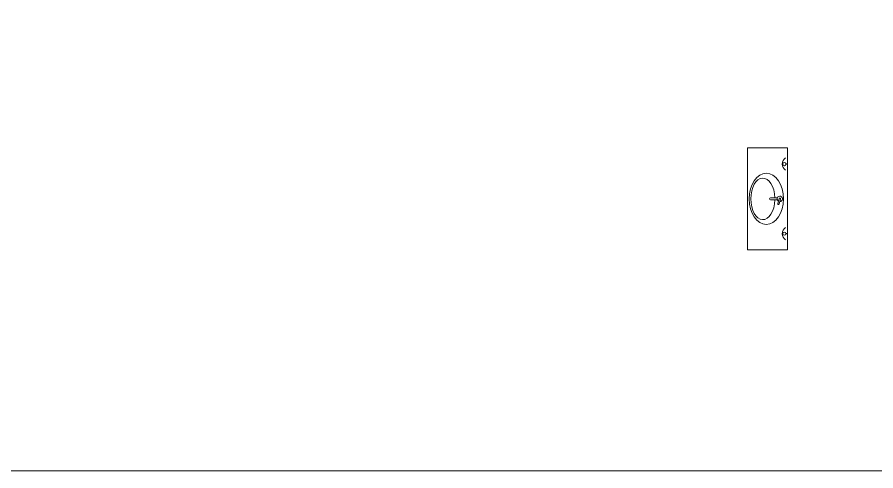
# Model space of a CAD drawing. Header units: millimetres. Extents: x 19901 to 32113, y 13732 to 21214.
# Drawn here: x 26109 to 27180, y 19548 to 20114 of the extents above; entities that cross this region are included whole.
import ezdxf

# ---------------------------------------------------------------- set-up
doc = ezdxf.new("R2010")
doc.units = ezdxf.units.MM
doc.layers.add('A-FURN', color=9, linetype='Continuous', lineweight=13)

msp = doc.modelspace()

# ---------------------------------------------------------------- linework, layer by layer
at = {"layer": 'A-FURN'}
for p, q in [((27020.1, 19823.9), (27020.1, 19950.9)), ((27070.1, 19950.9), (27020.1, 19950.9)), ((27070.1, 19823.9), (27070.1, 19950.9)), ((27068.2, 19931.1), (27070.1, 19931.1)), ((27068.2, 19930.6), (27070.1, 19930.6)), ((27049, 19888.6), (27057.4, 19888.6)), ((27057.4, 19886.2), (27049, 19886.2)), ((27057.9, 19881.5), (27059.7, 19887.6)), ((27061.5, 19887.1), (27059.6, 19881)), ((27068.2, 19844.1), (27070.1, 19844.1)), ((27068.2, 19843.7), (27070.1, 19843.7)), ((27070.1, 19823.9), (27020.1, 19823.9))]:
    msp.add_line(p, q, dxfattribs=at)
msp.add_lwpolyline([(23218, 20899.5), (28252.1, 20899.5), (28252.1, 19547.9), (23218, 19547.9)], close=True, dxfattribs=at)
for centre in [(27066.2, 19930.8), (27066.2, 19843.9)]:
    msp.add_circle(centre, 2, dxfattribs=at)
for centre, radius, start, end in [((27072.7, 19930.8), 9.2, 124.0447, 235.9553), ((27049, 19887.4), 1.2, 90, 270), ((27060.6, 19887.4), 3.38, 269.0552, 237.3804), ((27058.8, 19881.3), 0.924, 163.2178, 343.2178), ((27060.6, 19887.4), 0.924, 343.2178, 163.2178), ((27072.7, 19843.9), 9.2, 124.0447, 235.9553)]:
    msp.add_arc(centre, radius, start, end, dxfattribs=at)
msp.add_ellipse((27043.7, 19887.4), major_axis=(0, -32), ratio=0.666667, dxfattribs=at)
at = {"layer": 'A-FURN', "extrusion": (0, 0, -1)}
msp.add_ellipse((27039.3, 19887.4), major_axis=(0, -26), ratio=0.576529, start_param=4.75862, end_param=10.949344, dxfattribs=at)

doc.saveas('drawing.dxf')
